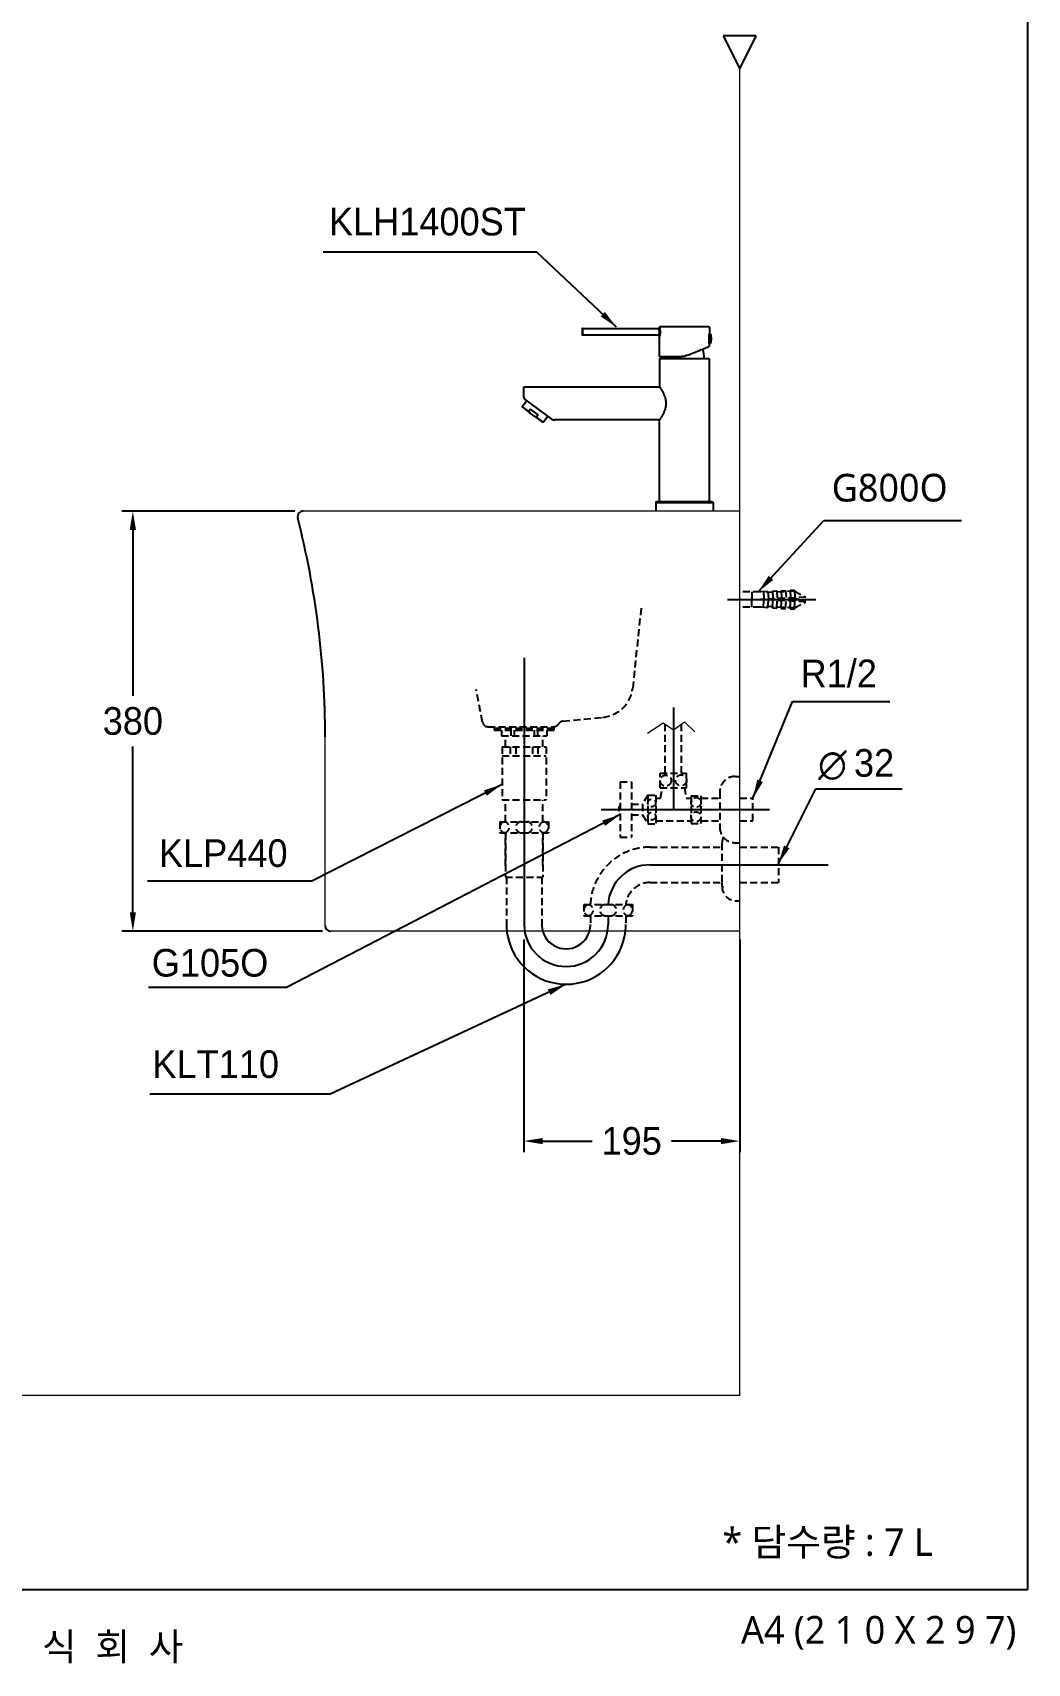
# Model space of a CAD drawing. Header units: millimetres. Extents: x 0 to 1800, y -67 to 2530.
# Drawn here: x 900 to 1800, y -67 to 1408 of the extents above; entities that cross this region are included whole.
import ezdxf
from ezdxf.enums import TextEntityAlignment as Align
from ezdxf.lldxf.tags import DXFTag

# ---------------------------------------------------------------- set-up
doc = ezdxf.new("R2010")
doc.units = ezdxf.units.MM
doc.linetypes.add('DASHED2', pattern=[9.525, 6.35, -3.175])
doc.layers.get('Defpoints').update_dxf_attribs({"color": 1})
for name, color, linetype in [('61', 7, 'Continuous'), ('TEXT', 7, 'Continuous'), ('내부선 및 부속', 4, 'Continuous'), ('도각라인', 7, 'Continuous'), ('외형선', 3, 'Continuous'), ('점선', 6, 'DASHED2'), ('중심선', 1, 'DASHED'), ('치수선', 7, 'Continuous')]:
    doc.layers.add(name, color=color, linetype=linetype)
doc.styles.add('140911', font='HBATANG.TTF')
doc.styles.add('____', font='')
doc.styles.add('맑은고딕_치수', font='malgun.ttf', dxfattribs={"height": 25})
doc.styles.add('맑은고딕_통일', font='malgun.ttf', dxfattribs={"height": 25})
doc.styles.add('타이틀', font='H2GTRM.TTF', dxfattribs={"height": 25})
doc.styles.get('____').set_extended_font_data('굴림')
tags = doc.linetypes.add('DASHDOT', pattern=[70, 31, -13, 13, -13]).pattern_tags.tags
tags[10:11] = [DXFTag(74, 4), DXFTag(75, 0), DXFTag(340, '0'), DXFTag(46, 0.0), DXFTag(50, 0.0), DXFTag(44, 0.0), DXFTag(45, 0.0)]
tags[8:9] = [DXFTag(74, 4), DXFTag(75, 0), DXFTag(340, '0'), DXFTag(46, 0.0), DXFTag(50, 0.0), DXFTag(44, 0.0), DXFTag(45, 0.0)]
tags[6:7] = [DXFTag(74, 4), DXFTag(75, 0), DXFTag(340, '0'), DXFTag(46, 0.0), DXFTag(50, 0.0), DXFTag(44, 0.0), DXFTag(45, 0.0)]
tags[4:5] = [DXFTag(74, 4), DXFTag(75, 0), DXFTag(340, '0'), DXFTag(46, 0.0), DXFTag(50, 0.0), DXFTag(44, 0.0), DXFTag(45, 0.0)]
tags = doc.linetypes.add('DASHED', pattern=[25.72, 12.86, -12.86]).pattern_tags.tags
tags[6:7] = [DXFTag(74, 4), DXFTag(75, 0), DXFTag(340, '0'), DXFTag(46, 0.0), DXFTag(50, 0.0), DXFTag(44, 0.0), DXFTag(45, 0.0)]
tags[4:5] = [DXFTag(74, 4), DXFTag(75, 0), DXFTag(340, '0'), DXFTag(46, 0.0), DXFTag(50, 0.0), DXFTag(44, 0.0), DXFTag(45, 0.0)]
doc.dimstyles.new('MSADIM', dxfattribs={"dimtxt": 33, "dimasz": 17, "dimexe": 10, "dimexo": 7.5, "dimgap": 10, "dimtad": 0, "dimtih": 1, "dimtoh": 1, "dimdec": 0, "dimzin": 1, "dimdsep": 46, "dimtxsty": '____', "dimcen": 11.25, "dimadec": 0, "dimazin": 0, "dimtfac": 1, "dimtdec": 0, "dimtix": 1, "dimtmove": 0, "dimatfit": 3, "dimfxl": 0, "dimtolj": 1, "dimtzin": 1, "dimarcsym": 0})

# ---------------------------------------------------------------- blocks, each defined once
blk = doc.blocks.new('*D7')
at = {"color": 0, "lineweight": -2}
for p, q in [((1344.4, 588), (1344.4, 395.6)), ((1539.7, 588), (1539.7, 395.6)), ((1361.4, 405.6), (1406.1, 405.6)), ((1522.7, 405.6), (1478, 405.6))]:
    blk.add_line(p, q, dxfattribs=at)
at = {"color": 0}
for points in [[(1361.4, 408.4), (1361.4, 402.8), (1344.4, 405.6)], [(1522.7, 408.4), (1522.7, 402.8), (1539.7, 405.6)]]:
    blk.add_solid(points, dxfattribs=at)
at = {"layer": 'Defpoints', "color": 0}
for p in [(1344.4, 595.5), (1539.7, 595.5), (1539.7, 405.6)]:
    blk.add_point(p, dxfattribs=at)
at = {"color": 0, "insert": (1442, 405.6), "char_height": 25, "attachment_point": 5, "style": '____'}
blk.add_mtext('\\A1;195', dxfattribs=at)
blk = doc.blocks.new('*D8')
at = {"color": 0, "lineweight": -2}
for p, q in [((1137.2, 975.5), (980.7, 975.5)), ((990.7, 958.5), (990.7, 808.3)), ((990.7, 612.5), (990.7, 762.7)), ((1162.2, 595.5), (980.7, 595.5))]:
    blk.add_line(p, q, dxfattribs=at)
at = {"color": 0}
for points in [[(987.9, 958.5), (993.5, 958.5), (990.7, 975.5)], [(987.9, 612.5), (993.5, 612.5), (990.7, 595.5)]]:
    blk.add_solid(points, dxfattribs=at)
at = {"layer": 'Defpoints', "color": 0}
for p in [(1144.7, 975.5), (990.7, 595.5), (1169.7, 595.5)]:
    blk.add_point(p, dxfattribs=at)
at = {"color": 0, "insert": (990.7, 785.5), "char_height": 25, "attachment_point": 5, "style": '____'}
blk.add_mtext('\\A1;380', dxfattribs=at)

msp = doc.modelspace()

# ---------------------------------------------------------------- linework, layer by layer
at = {"layer": '61', "lineweight": 18}
msp.add_point((1539.7, 640.5), dxfattribs=at)
at = {"layer": '내부선 및 부속', "lineweight": -3}
for p, q in [((1397.1, 1140.3), (1397.1, 1137.8)), ((1397.1, 1137.8), (1397.1, 1135.3)), ((1397.6, 1140.8), (1397.6, 1137.8)), ((1397.6, 1140.8), (1466.1, 1140.8)), ((1397.6, 1137.8), (1397.6, 1134.8)), ((1512.4, 1141.6), (1512.3, 1135.9)), ((1466.1, 1134.8), (1397.6, 1134.8)), ((1467.2, 1115.5), (1467.1, 1133.6)), ((1467.1, 1133.6), (1467.1, 1133.6)), ((1512.1, 1133.4), (1512.2, 1133.4)), ((1512.2, 1129.7), (1512.1, 1129.7)), ((1512.2, 1127.2), (1512.2, 1135.9)), ((1512.2, 1127.3), (1512.2, 1124.5)), ((1513.2, 1127.2), (1512.2, 1127.2)), ((1512.2, 1127.2), (1513.2, 1127.2)), ((1512.3, 1135.9), (1513.2, 1135.9)), ((1513.2, 1127.2), (1513.2, 1135.9)), ((1467.2, 1113.5), (1512.2, 1113.5)), ((1467.2, 1113.5), (1467.2, 1088)), ((1507.4, 1113.7), (1507.4, 1113.7)), ((1512.2, 1113.5), (1512.2, 984)), ((1344.5, 1078.5), (1344.5, 1088)), ((1344.5, 1088), (1345.5, 1088)), ((1345.5, 1088), (1467.2, 1088)), ((1343, 1070.1), (1347, 1075.6)), ((1343.1, 1069.4), (1343, 1070.1)), ((1349, 1065.6), (1343, 1070.1)), ((1343.1, 1069.4), (1350.1, 1064.2)), ((1370.8, 1058), (1345.3, 1076.9)), ((1350.5, 1067.6), (1349, 1065.6)), ((1354.3, 1061.2), (1350.1, 1064.2)), ((1357.4, 1062.6), (1350.5, 1067.6)), ((1357.4, 1062.6), (1355.9, 1060.6)), ((1354.3, 1061.2), (1361.3, 1056)), ((1362, 1056.1), (1355.9, 1060.6)), ((1362, 1056.1), (1361.3, 1056)), ((1362, 1056.1), (1366, 1061.5)), ((1370.8, 1058), (1372.5, 1058)), ((1467.2, 1058), (1372.2, 1058)), ((1467.2, 984), (1467.2, 1058)), ((1463.7, 983), (1463.7, 975.5)), ((1515.7, 983), (1463.7, 983)), ((1514.7, 984), (1464.7, 984)), ((1515.7, 983), (1515.7, 975.5))]:
    msp.add_line(p, q, dxfattribs=at)
at = {"layer": '내부선 및 부속'}
msp.add_line((1511.7, 1142.2), (1467.6, 1142.2), dxfattribs=at)
at = {"layer": '내부선 및 부속', "lineweight": -3}
for centre, radius, start, end in [((1397.6, 1140.3), 0.5, 90, 180), ((1397.6, 1135.3), 0.5, 180, 270), ((1500.4, 1113.4), 28.4, 175.7529, 179.7977), ((1464.7, 983), 1, 90, 180), ((1467, 985), 1, 270, 284.4784)]:
    msp.add_arc(centre, radius, start, end, dxfattribs=at)
at = {"layer": '내부선 및 부속'}
for centre, radius, start, end in [((1465.9, 1133.6), 1.23, 0.8114, 81.1264), ((1382.7, 601.5), 54, 186.3794, 191.7536), ((1382.7, 601.5), 22, 195.8266, 210), ((1382.7, 601.5), 22, 330, 345), ((1382.7, 601.5), 54, 348.2464, 353.6206)]:
    msp.add_arc(centre, radius, start, end, dxfattribs=at)
at = {"layer": '내부선 및 부속', "lineweight": -3, "extrusion": (0, 0, -1)}
for centre, radius, start, end in [((-1479, 1113.4), 28.4, 162.2974, 179.4652), ((-1512.5, 985), 1, 270, 284.4788), ((-1514.7, 983), 1, 90, 180)]:
    msp.add_arc(centre, radius, start, end, dxfattribs=at)
at = {"layer": '내부선 및 부속', "linetype": 'Continuous'}
for radius, start, end in [(54, 191.7536, 348.2464), (22, 210, 330)]:
    msp.add_arc((1382.7, 601.5), radius, start, end, dxfattribs=at)
at = {"layer": '내부선 및 부속', "lineweight": -3, "extrusion": (0, 0, -1)}
for major_axis, start_param, end_param in [((-19.2, 0), 2.912682, 3.141593), ((19.2, 0), 0, 0.228911)]:
    msp.add_ellipse((1494.6, 1131.5), major_axis=major_axis, ratio=0.999887, start_param=start_param, end_param=end_param, dxfattribs=at)
at = {"layer": '내부선 및 부속', "lineweight": -3}
for points, weights in [([(1467, 1141.5), (1466.8, 1141.1), (1466.4, 1140.8), (1465.9, 1140.8)], [0.955156664612, 0.862454570136, 0.877403186498, 1.0000025137]), ([(1467.1, 1141.7), (1467.1, 1141.6), (1467.1, 1141.6), (1467, 1141.5)], [1.00001310391, 0.982984306088, 0.968032165351, 0.9551566817])]:
    msp.add_rational_spline(points, weights, degree=3, dxfattribs=at)
for points, knots in [([(1466.1, 1140.8), (1466.1, 1140.8), (1466.1, 1140.8), (1466.1, 1140.8), (1466.1, 1140.8), (1466.1, 1140.8), (1466.1, 1140.8), (1466.1, 1140.8), (1466.1, 1140.8), (1466.1, 1140.8), (1466.1, 1140.8), (1466.1, 1140.8), (1466.1, 1140.8), (1466.1, 1140.8), (1466.1, 1140.8), (1466.1, 1140.8), (1466.1, 1140.8), (1466.1, 1140.8), (1466.1, 1140.8), (1466.1, 1140.8), (1466.1, 1140.8), (1466.2, 1140.8), (1466.2, 1140.7), (1466.2, 1140.7), (1466.2, 1140.7), (1466.2, 1140.7), (1466.2, 1140.7), (1466.2, 1140.6), (1466.2, 1140.6), (1466.2, 1140.6), (1466.2, 1140.6), (1466.3, 1140.6), (1466.3, 1140.6), (1466.3, 1140.5), (1466.3, 1140.5), (1466.3, 1140.5), (1466.3, 1140.5), (1466.3, 1140.5)], [-0.209397, -0.209397, -0.209397, -0.209397, 0, 0, 0, 0.002393, 0.018705, 0.034194, 0.04886, 0.062703, 0.075723, 0.08792, 0.099294, 0.109845, 0.119573, 0.128478, 0.13656, 0.143819, 0.150255, 0.155868, 0.182678, 0.239411, 0.326063, 0.442631, 0.495861, 0.546574, 0.594773, 0.640459, 0.683634, 0.724301, 0.761364, 0.7992, 0.837808, 0.877192, 0.91735, 0.958286, 1, 1, 1, 1]), ([(1466.3, 1140.5), (1466.3, 1140.5), (1466.3, 1140.4), (1466.3, 1140.4), (1466.3, 1140.4), (1466.3, 1140.4), (1466.3, 1140.4), (1466.3, 1140.4), (1466.3, 1140.4), (1466.4, 1140.3), (1466.4, 1140.3), (1466.4, 1140.3), (1466.4, 1140.3), (1466.4, 1140.3), (1466.4, 1140.3), (1466.4, 1140.3), (1466.4, 1140.2), (1466.4, 1140.2), (1466.4, 1140.2), (1466.4, 1140.2), (1466.4, 1140.2), (1466.4, 1140.1), (1466.4, 1140.1), (1466.4, 1140.1), (1466.5, 1140.1), (1466.5, 1140.1), (1466.5, 1140.1), (1466.5, 1140), (1466.5, 1140), (1466.5, 1140), (1466.5, 1140), (1466.5, 1140), (1466.5, 1139.9), (1466.5, 1139.9), (1466.5, 1139.9), (1466.5, 1139.9), (1466.5, 1139.8), (1466.6, 1139.8), (1466.6, 1139.7), (1466.6, 1139.7), (1466.6, 1139.6), (1466.6, 1139.5), (1466.6, 1139.5), (1466.7, 1139.4), (1466.7, 1139.3), (1466.7, 1139.3), (1466.7, 1139.2), (1466.7, 1139.1), (1466.7, 1139), (1466.8, 1138.9), (1466.8, 1138.8), (1466.8, 1138.6), (1466.8, 1138.5), (1466.8, 1138.3), (1466.8, 1138.2), (1466.9, 1138.1), (1466.9, 1137.9), (1466.9, 1137.8), (1466.9, 1137.6), (1466.9, 1137.3), (1466.8, 1137.1), (1466.8, 1136.8), (1466.8, 1136.5), (1466.7, 1136.2), (1466.7, 1136), (1466.7, 1135.9), (1466.6, 1135.7), (1466.6, 1135.6), (1466.5, 1135.5), (1466.5, 1135.4), (1466.5, 1135.3), (1466.4, 1135.3), (1466.4, 1135.2), (1466.4, 1135.2), (1466.4, 1135.1), (1466.4, 1135.1), (1466.3, 1135.1), (1466.3, 1135.1), (1466.3, 1135), (1466.3, 1135), (1466.3, 1135), (1466.3, 1135), (1466.3, 1135), (1466.3, 1135), (1466.3, 1135), (1466.3, 1135), (1466.3, 1135), (1466.3, 1135), (1466.3, 1135), (1466.3, 1135), (1466.3, 1135), (1466.3, 1134.9), (1466.3, 1134.9), (1466.3, 1134.9), (1466.3, 1134.9), (1466.2, 1134.9), (1466.2, 1134.9), (1466.2, 1134.9), (1466.2, 1134.9), (1466.2, 1134.9), (1466.2, 1134.9), (1466.2, 1134.9), (1466.2, 1134.9), (1466.2, 1134.9), (1466.2, 1134.9), (1466.2, 1134.9), (1466.2, 1134.9), (1466.2, 1134.9), (1466.2, 1134.9), (1466.2, 1134.9), (1466.2, 1134.9), (1466.2, 1134.9), (1466.2, 1134.9), (1466.2, 1134.9), (1466.2, 1134.9), (1466.2, 1134.9), (1466.2, 1134.9), (1466.2, 1134.9), (1466.2, 1134.9), (1466.2, 1134.9), (1466.2, 1134.9), (1466.2, 1134.9), (1466.2, 1134.8), (1466.2, 1134.8), (1466.2, 1134.8), (1466.2, 1134.8), (1466.2, 1134.8), (1466.2, 1134.8)], [0, 0, 0, 0, 0.003821, 0.007642, 0.011463, 0.015284, 0.019106, 0.022929, 0.026751, 0.030574, 0.034397, 0.038221, 0.042045, 0.045869, 0.049693, 0.053518, 0.057343, 0.061169, 0.064995, 0.068821, 0.072648, 0.076474, 0.080302, 0.084129, 0.087957, 0.091785, 0.095614, 0.099442, 0.103272, 0.107101, 0.110931, 0.114761, 0.118592, 0.122423, 0.126254, 0.130085, 0.133917, 0.14478, 0.155666, 0.166576, 0.177509, 0.188466, 0.199448, 0.210455, 0.221487, 0.232545, 0.243629, 0.254739, 0.265875, 0.28557, 0.304959, 0.324047, 0.342838, 0.361336, 0.379548, 0.397476, 0.415127, 0.432506, 0.464115, 0.495808, 0.527618, 0.56918, 0.612842, 0.65866, 0.680764, 0.704971, 0.731284, 0.759706, 0.790239, 0.806154, 0.821057, 0.834946, 0.847821, 0.859684, 0.870532, 0.880368, 0.889189, 0.896998, 0.903792, 0.909574, 0.914341, 0.918095, 0.920836, 0.922563, 0.923277, 0.925206, 0.92713, 0.929049, 0.930964, 0.932873, 0.934777, 0.936676, 0.938571, 0.94046, 0.942344, 0.944224, 0.946098, 0.947968, 0.949832, 0.951692, 0.953546, 0.955396, 0.95724, 0.95908, 0.960914, 0.962744, 0.964569, 0.966388, 0.968203, 0.970013, 0.971818, 0.973618, 0.975412, 0.977202, 0.978987, 0.980767, 0.982542, 0.984312, 0.986077, 0.987838, 0.989593, 0.991343, 0.993088, 0.994829, 0.996564, 0.998294, 1, 1, 1, 1]), ([(1467.6, 1142.2), (1467.6, 1142.2), (1467.6, 1142.2), (1467.6, 1142.2), (1467.5, 1142.1), (1467.4, 1142.1), (1467.2, 1142), (1467.1, 1141.8), (1467.1, 1141.7), (1467.1, 1141.7)], [-0.074984, -0.074984, -0.074984, -0.074984, 0, 0, 0, 0.191666, 0.54292, 0.894174, 1, 1, 1, 1]), ([(1467.5, 1141.5), (1467.5, 1141.5), (1467.5, 1141.5), (1467.5, 1141.6), (1467.5, 1141.6), (1467.5, 1141.6), (1467.4, 1141.6), (1467.4, 1141.6), (1467.4, 1141.6), (1467.4, 1141.6), (1467.4, 1141.6), (1467.4, 1141.6), (1467.4, 1141.6), (1467.4, 1141.6), (1467.4, 1141.6), (1467.4, 1141.6), (1467.4, 1141.6), (1467.4, 1141.6), (1467.4, 1141.6), (1467.4, 1141.7), (1467.4, 1141.7), (1467.4, 1141.7), (1467.3, 1141.7), (1467.3, 1141.7), (1467.3, 1141.7), (1467.3, 1141.7), (1467.3, 1141.7), (1467.3, 1141.7), (1467.3, 1141.7), (1467.3, 1141.7), (1467.3, 1141.7), (1467.3, 1141.7), (1467.3, 1141.7), (1467.3, 1141.7), (1467.3, 1141.7), (1467.3, 1141.7), (1467.3, 1141.7), (1467.3, 1141.7), (1467.3, 1141.7), (1467.2, 1141.7), (1467.2, 1141.7), (1467.2, 1141.7), (1467.2, 1141.7)], [0, 0, 0, 0, 0.023127, 0.046347, 0.06966, 0.093066, 0.116565, 0.140157, 0.163843, 0.187622, 0.211494, 0.235461, 0.259521, 0.283676, 0.307926, 0.332271, 0.356712, 0.381248, 0.405881, 0.43061, 0.455436, 0.48036, 0.505382, 0.530502, 0.555721, 0.58104, 0.606458, 0.631976, 0.657595, 0.683315, 0.709137, 0.73506, 0.761086, 0.787215, 0.813448, 0.839784, 0.866224, 0.892769, 0.919418, 0.946173, 0.973033, 1, 1, 1, 1]), ([(1467.3, 1133.6), (1467.3, 1133.6), (1467.3, 1133.6), (1467.3, 1133.6), (1467.3, 1133.6), (1467.3, 1133.6), (1467.3, 1133.6), (1467.3, 1133.6), (1467.3, 1133.6), (1467.3, 1133.6), (1467.3, 1133.6), (1467.3, 1133.6), (1467.3, 1133.6), (1467.3, 1133.6), (1467.3, 1133.6), (1467.3, 1133.6), (1467.3, 1133.6), (1467.3, 1133.6), (1467.3, 1133.6), (1467.3, 1133.6), (1467.3, 1133.6), (1467.3, 1133.6), (1467.3, 1133.7), (1467.3, 1133.7), (1467.3, 1133.7), (1467.4, 1133.7), (1467.4, 1133.7), (1467.4, 1133.7), (1467.4, 1133.7), (1467.4, 1133.7), (1467.4, 1133.7), (1467.4, 1133.7), (1467.4, 1133.7), (1467.4, 1133.7), (1467.4, 1133.7), (1467.4, 1133.7), (1467.4, 1133.7), (1467.4, 1133.7), (1467.4, 1133.7), (1467.4, 1133.8), (1467.4, 1133.8), (1467.4, 1133.8), (1467.4, 1133.8), (1467.4, 1133.8), (1467.4, 1133.8), (1467.4, 1133.8), (1467.4, 1133.8), (1467.4, 1133.8), (1467.4, 1133.8), (1467.5, 1133.8), (1467.5, 1133.9), (1467.5, 1134), (1467.6, 1134.1), (1467.6, 1134.3), (1467.7, 1134.5), (1467.7, 1134.7), (1467.8, 1135), (1467.8, 1135.3), (1467.9, 1135.6), (1467.9, 1136), (1468, 1136.4), (1468, 1136.8), (1468, 1137.3), (1468, 1137.8), (1468, 1138.2), (1468, 1138.6), (1468, 1138.9), (1467.9, 1139.3), (1467.9, 1139.6), (1467.9, 1139.9), (1467.8, 1140.2), (1467.8, 1140.5), (1467.7, 1140.7), (1467.7, 1140.8), (1467.7, 1140.8), (1467.7, 1140.9), (1467.7, 1140.9), (1467.6, 1140.9), (1467.6, 1141), (1467.6, 1141), (1467.6, 1141.1), (1467.6, 1141.1), (1467.6, 1141.2), (1467.6, 1141.2), (1467.6, 1141.2), (1467.6, 1141.3), (1467.6, 1141.3), (1467.5, 1141.3), (1467.5, 1141.4), (1467.5, 1141.4), (1467.5, 1141.4), (1467.5, 1141.5), (1467.5, 1141.5), (1467.5, 1141.5), (1467.5, 1141.5)], [-0.000001, -0.000001, -0.000001, -0.000001, 0, 0, 0, 0.002658, 0.005314, 0.007968, 0.010619, 0.013269, 0.015916, 0.018562, 0.021206, 0.023848, 0.02649, 0.029129, 0.031768, 0.034406, 0.037042, 0.039678, 0.042314, 0.044949, 0.047583, 0.050218, 0.052852, 0.055486, 0.058121, 0.060756, 0.063391, 0.066027, 0.068664, 0.071301, 0.073939, 0.076579, 0.07922, 0.081862, 0.084506, 0.087151, 0.089798, 0.092447, 0.095098, 0.097751, 0.100407, 0.103065, 0.105725, 0.108388, 0.111054, 0.113723, 0.116395, 0.11907, 0.121749, 0.152939, 0.184005, 0.215157, 0.246605, 0.278292, 0.3098, 0.341343, 0.373138, 0.415702, 0.457931, 0.500353, 0.543038, 0.585266, 0.627561, 0.659344, 0.690857, 0.72231, 0.753911, 0.785189, 0.816248, 0.847291, 0.87852, 0.884373, 0.89021, 0.896033, 0.901844, 0.907642, 0.913431, 0.919211, 0.924983, 0.93075, 0.936512, 0.942271, 0.948028, 0.953785, 0.959543, 0.965303, 0.971068, 0.976838, 0.982614, 0.988399, 0.994194, 1, 1, 1, 1]), ([(1511.7, 1142.2), (1511.8, 1142.2), (1511.9, 1142.1), (1512, 1142.1), (1512.1, 1142), (1512.2, 1141.9), (1512.3, 1141.7), (1512.3, 1141.6), (1512.3, 1141.5)], [0, 0, 0, 0, 0.239274, 0.368404, 0.500176, 0.631917, 0.760967, 1, 1, 1, 1]), ([(1466.2, 1134.8), (1466.2, 1134.8), (1466.2, 1134.8), (1466.2, 1134.8), (1466.2, 1134.8), (1466.2, 1134.8), (1466.2, 1134.8), (1466.1, 1134.8), (1466.1, 1134.8), (1466.1, 1134.8), (1466.1, 1134.8), (1466.1, 1134.8), (1466.1, 1134.8), (1466.1, 1134.8), (1466.1, 1134.8), (1466.1, 1134.8), (1466.1, 1134.8), (1466.1, 1134.8), (1466.1, 1134.8), (1466.1, 1134.8), (1466.1, 1134.8), (1466.1, 1134.8), (1466.1, 1134.8), (1466.1, 1134.8), (1466.1, 1134.8), (1466.1, 1134.8), (1466.1, 1134.8), (1466.1, 1134.8), (1466.1, 1134.8), (1466.1, 1134.8), (1466.1, 1134.8), (1466.1, 1134.8), (1466.1, 1134.8), (1466.1, 1134.8), (1466.1, 1134.8), (1466.1, 1134.8), (1466.1, 1134.8), (1466.1, 1134.8), (1466.1, 1134.8), (1466.1, 1134.8)], [0, 0, 0, 0, 0.000343, 0.029579, 0.058732, 0.087799, 0.116783, 0.145683, 0.174499, 0.203231, 0.231879, 0.260443, 0.288923, 0.317319, 0.345631, 0.373859, 0.402003, 0.430064, 0.45804, 0.485933, 0.513742, 0.541467, 0.569109, 0.596666, 0.624141, 0.651531, 0.678838, 0.706061, 0.7332, 0.760256, 0.787228, 0.814117, 0.840922, 0.867644, 0.894282, 0.920836, 0.947308, 0.973696, 1, 1, 1, 1]), ([(1492.3, 1116.5), (1494.9, 1117.6), (1500.1, 1119.6), (1506.6, 1122.3), (1511.1, 1124.1), (1512.2, 1124.5), (1512.2, 1124.5)], [0, 0, 0, 0, 0.250034, 0.500067, 0.750101, 1, 1, 1, 1]), ([(1512.2, 1134.5), (1512.2, 1134.4), (1512.2, 1134.4), (1512.2, 1134.3), (1512.2, 1134.3), (1512.2, 1134.2), (1512.2, 1134.2), (1512.2, 1134.2), (1512.2, 1134.1), (1512.2, 1133.9), (1512.1, 1133.7), (1512.1, 1133.5), (1512.1, 1133.4), (1512.1, 1133.3), (1512.1, 1133.2), (1512.1, 1133.2), (1512.1, 1133), (1512.1, 1132.8), (1512.1, 1132.6), (1512.1, 1132.4), (1512.1, 1132.4), (1512, 1132.3), (1512, 1132.3), (1512, 1132.2), (1512, 1132.1), (1512, 1131.8), (1512, 1131.6), (1512, 1131.4), (1512, 1131.3), (1512, 1131.2), (1512, 1131.1), (1512, 1131.1), (1512, 1131), (1512, 1130.9), (1512, 1130.7), (1512, 1130.5), (1512, 1130.3), (1512.1, 1130.2), (1512.1, 1130.1), (1512.1, 1130), (1512.1, 1130), (1512.1, 1129.8), (1512.1, 1129.6), (1512.1, 1129.4), (1512.1, 1129.3), (1512.1, 1129.2), (1512.1, 1129.2), (1512.1, 1129.1), (1512.1, 1129.1), (1512.1, 1129), (1512.1, 1129), (1512.2, 1128.8), (1512.2, 1128.7), (1512.2, 1128.6), (1512.2, 1128.5), (1512.2, 1128.5), (1512.2, 1128.5), (1512.2, 1128.4), (1512.2, 1128.4), (1512.2, 1128.4), (1512.2, 1128.3), (1512.2, 1128.3), (1512.2, 1128.2), (1512.2, 1128.2), (1512.2, 1128.2), (1512.2, 1128.1), (1512.2, 1128.1), (1512.3, 1128.1), (1512.3, 1128.1), (1512.3, 1128.1)], [0, 0, 0, 0, 0.034606, 0.034606, 0.053171, 0.062454, 0.062454, 0.071736, 0.071736, 0.108867, 0.145997, 0.183128, 0.183128, 0.201693, 0.201693, 0.220258, 0.220258, 0.257389, 0.29452, 0.29452, 0.313085, 0.313085, 0.322367, 0.322367, 0.33165, 0.368781, 0.405911, 0.405911, 0.443042, 0.443042, 0.452324, 0.452324, 0.461607, 0.480172, 0.480172, 0.517303, 0.554433, 0.554433, 0.572999, 0.572999, 0.591564, 0.591564, 0.628695, 0.665825, 0.665825, 0.68439, 0.693673, 0.693673, 0.702956, 0.702956, 0.740086, 0.740086, 0.777217, 0.814347, 0.814347, 0.82363, 0.82363, 0.832913, 0.832913, 0.851478, 0.851478, 0.888608, 0.925739, 0.925739, 0.944304, 0.944304, 0.96287, 0.96287, 1, 1, 1, 1]), ([(1513.7, 1131.5), (1513.7, 1131.6), (1513.7, 1131.6), (1513.7, 1131.7), (1513.7, 1131.7), (1513.7, 1131.8), (1513.7, 1131.8), (1513.7, 1131.8), (1513.7, 1131.8), (1513.7, 1131.9), (1513.7, 1131.9), (1513.6, 1132), (1513.6, 1132), (1513.6, 1132), (1513.6, 1132), (1513.6, 1132), (1513.6, 1132.1), (1513.6, 1132.1), (1513.6, 1132.1), (1513.6, 1132.2), (1513.6, 1132.2), (1513.6, 1132.2), (1513.6, 1132.2), (1513.6, 1132.2), (1513.6, 1132.3), (1513.6, 1132.3), (1513.6, 1132.3), (1513.6, 1132.3), (1513.6, 1132.3), (1513.6, 1132.3), (1513.6, 1132.3), (1513.6, 1132.3), (1513.6, 1132.3), (1513.6, 1132.3), (1513.6, 1132.3), (1513.6, 1132.3), (1513.5, 1132.3), (1513.5, 1132.3), (1513.5, 1132.3), (1513.5, 1132.2), (1513.5, 1132.2), (1513.5, 1132.2), (1513.5, 1132.2), (1513.5, 1132.2), (1513.5, 1132.2), (1513.5, 1132.2), (1513.5, 1132.1), (1513.5, 1132.1), (1513.5, 1132.1), (1513.5, 1132), (1513.5, 1132), (1513.5, 1131.9), (1513.5, 1131.9), (1513.5, 1131.9), (1513.5, 1131.8), (1513.5, 1131.8), (1513.5, 1131.7), (1513.5, 1131.7), (1513.5, 1131.6), (1513.5, 1131.6), (1513.5, 1131.6)], [0, 0, 0, 0, 0.0625, 0.0625, 0.09375, 0.09375, 0.109375, 0.109375, 0.125, 0.125, 0.1875, 0.1875, 0.203125, 0.203125, 0.21875, 0.21875, 0.25, 0.25, 0.3125, 0.3125, 0.328125, 0.328125, 0.34375, 0.375, 0.40625, 0.40625, 0.421875, 0.421875, 0.4375, 0.4375, 0.5, 0.5, 0.53125, 0.53125, 0.546875, 0.546875, 0.5625, 0.5625, 0.625, 0.625, 0.640625, 0.640625, 0.65625, 0.65625, 0.6875, 0.6875, 0.75, 0.75, 0.78125, 0.78125, 0.8125, 0.84375, 0.84375, 0.875, 0.875, 0.9375, 0.9375, 0.96875, 0.96875, 1, 1, 1, 1]), ([(1513.5, 1131.6), (1513.5, 1131.5), (1513.5, 1131.5), (1513.5, 1131.4), (1513.5, 1131.4), (1513.5, 1131.3), (1513.5, 1131.3), (1513.5, 1131.3), (1513.5, 1131.3), (1513.5, 1131.2), (1513.5, 1131.2), (1513.5, 1131.1), (1513.5, 1131.1), (1513.5, 1131.1), (1513.5, 1131.1), (1513.5, 1131.1), (1513.5, 1131), (1513.5, 1131), (1513.5, 1131), (1513.5, 1130.9), (1513.5, 1130.9), (1513.5, 1130.9), (1513.5, 1130.9), (1513.5, 1130.9), (1513.5, 1130.8), (1513.5, 1130.8), (1513.5, 1130.8), (1513.5, 1130.8), (1513.5, 1130.8), (1513.6, 1130.8), (1513.6, 1130.8), (1513.6, 1130.8), (1513.6, 1130.8), (1513.6, 1130.8), (1513.6, 1130.8), (1513.6, 1130.8), (1513.6, 1130.8), (1513.6, 1130.8), (1513.6, 1130.8), (1513.6, 1130.9), (1513.6, 1130.9), (1513.6, 1130.9), (1513.6, 1130.9), (1513.6, 1130.9), (1513.6, 1130.9), (1513.6, 1130.9), (1513.6, 1131), (1513.6, 1131), (1513.6, 1131), (1513.6, 1131.1), (1513.6, 1131.1), (1513.7, 1131.2), (1513.7, 1131.2), (1513.7, 1131.2), (1513.7, 1131.3), (1513.7, 1131.3), (1513.7, 1131.4), (1513.7, 1131.4), (1513.7, 1131.5), (1513.7, 1131.5), (1513.7, 1131.5)], [0, 0, 0, 0, 0.0625, 0.0625, 0.09375, 0.09375, 0.109375, 0.109375, 0.125, 0.125, 0.1875, 0.1875, 0.203125, 0.203125, 0.21875, 0.21875, 0.25, 0.25, 0.3125, 0.3125, 0.328125, 0.328125, 0.34375, 0.375, 0.40625, 0.40625, 0.421875, 0.421875, 0.4375, 0.4375, 0.5, 0.5, 0.53125, 0.53125, 0.546875, 0.546875, 0.5625, 0.5625, 0.625, 0.625, 0.640625, 0.640625, 0.65625, 0.65625, 0.6875, 0.6875, 0.75, 0.75, 0.78125, 0.78125, 0.8125, 0.84375, 0.84375, 0.875, 0.875, 0.9375, 0.9375, 0.96875, 0.96875, 1, 1, 1, 1]), ([(1467.2, 1115.5), (1467.4, 1115.5), (1467.8, 1115.5), (1468.7, 1115.5), (1469.7, 1115.5), (1472.5, 1115.5), (1479.1, 1115.5), (1484.4, 1115.5), (1487.1, 1115.5)], [-0.289728, -0.289728, -0.289728, -0.289728, 0, 0, 0, 0.333333, 0.666667, 1, 1, 1, 1]), ([(1487.1, 1115.5), (1487.2, 1115.5), (1487.2, 1115.5), (1487.2, 1115.5), (1487.3, 1115.5), (1487.3, 1115.5)], [0, 0, 0, 0, 0.925252, 0.925252, 1, 1, 1, 1]), ([(1344.5, 1078.5), (1344.5, 1078.4), (1344.5, 1078.3), (1344.5, 1078.1), (1344.5, 1078), (1344.5, 1077.9), (1344.6, 1077.8), (1344.6, 1077.8), (1344.6, 1077.7), (1344.6, 1077.7), (1344.7, 1077.6), (1344.7, 1077.5), (1344.8, 1077.4), (1344.9, 1077.3), (1344.9, 1077.2), (1344.9, 1077.2), (1345, 1077.2), (1345, 1077.1), (1345, 1077.1), (1345.1, 1077), (1345.2, 1077), (1345.3, 1076.9)], [0, 0, 0, 0, 0.125, 0.25, 0.25, 0.375, 0.375, 0.4375, 0.4375, 0.5, 0.5, 0.625, 0.625, 0.75, 0.75, 0.78125, 0.78125, 0.8125, 0.875, 0.875, 1, 1, 1, 1]), ([(1467.2, 1088), (1467.2, 1088), (1467.2, 1088), (1467.2, 1088), (1467.2, 1088), (1467.2, 1088), (1467.2, 1088), (1467.2, 1088), (1467.3, 1088), (1467.3, 1087.9), (1467.4, 1087.8), (1467.5, 1087.6), (1467.6, 1087.5), (1467.7, 1087.3), (1467.7, 1087.3), (1467.7, 1087.3), (1467.8, 1087.2), (1467.8, 1087.1), (1467.9, 1086.9), (1468.1, 1086.6), (1468.3, 1086.4), (1468.5, 1086.1), (1468.5, 1085.9), (1468.7, 1085.8), (1468.7, 1085.7), (1468.8, 1085.6), (1468.8, 1085.5), (1469, 1085.2), (1469.2, 1084.9), (1469.5, 1084.3), (1469.7, 1083.9), (1470.1, 1083.3), (1470.3, 1082.9), (1470.5, 1082.5), (1470.5, 1082.4), (1470.5, 1082.4), (1470.6, 1082.2), (1470.8, 1081.9), (1470.9, 1081.6), (1471.1, 1081), (1471.3, 1080.6), (1471.7, 1079.7), (1471.8, 1079.3), (1472, 1078.6), (1472.1, 1078.4), (1472.2, 1078.1), (1472.2, 1078), (1472.3, 1077.8), (1472.3, 1077.7), (1472.3, 1077.6), (1472.3, 1077.5), (1472.5, 1077), (1472.6, 1076.5), (1472.8, 1075.5), (1472.8, 1075.1), (1472.9, 1074.4), (1472.9, 1074.2), (1472.9, 1074), (1472.9, 1073.9), (1472.9, 1073.8), (1472.9, 1073.5), (1473, 1073.3), (1473, 1073)], [0, 0, 0, 0, 0.005985, 0.005985, 0.013812, 0.013812, 0.029465, 0.029465, 0.060773, 0.060773, 0.123388, 0.123388, 0.186003, 0.186003, 0.19383, 0.19383, 0.201657, 0.217311, 0.248618, 0.248618, 0.311234, 0.311234, 0.342541, 0.342541, 0.358195, 0.358195, 0.373849, 0.373849, 0.436464, 0.436464, 0.499079, 0.499079, 0.561694, 0.561694, 0.569521, 0.569521, 0.577348, 0.593002, 0.624309, 0.624309, 0.686924, 0.686924, 0.749539, 0.749539, 0.780847, 0.780847, 0.796501, 0.796501, 0.804328, 0.804328, 0.812155, 0.812155, 0.87477, 0.87477, 0.937385, 0.937385, 0.953039, 0.960866, 0.960866, 0.968692, 0.968692, 1, 1, 1, 1]), ([(1473, 1073), (1473, 1072.5), (1472.9, 1072), (1472.8, 1071), (1472.8, 1070.5), (1472.6, 1069.8), (1472.6, 1069.5), (1472.5, 1069.2), (1472.5, 1069), (1472.4, 1068.8), (1472.4, 1068.7), (1472.4, 1068.6), (1472.2, 1068.1), (1472.1, 1067.6), (1471.8, 1066.7), (1471.7, 1066.3), (1471.4, 1065.7), (1471.3, 1065.4), (1471.2, 1065.1), (1471.2, 1065), (1471.1, 1064.8), (1471, 1064.7), (1470.8, 1064.2), (1470.6, 1063.9), (1470.3, 1063.1), (1470.1, 1062.8), (1469.7, 1062.1), (1469.5, 1061.8), (1469.3, 1061.4), (1469.3, 1061.4), (1469.3, 1061.3), (1469.2, 1061.2), (1469.1, 1061), (1468.9, 1060.7), (1468.7, 1060.3), (1468.6, 1060.1), (1468.3, 1059.6), (1468.1, 1059.4), (1467.9, 1059.1), (1467.9, 1059), (1467.8, 1058.9), (1467.8, 1058.9), (1467.7, 1058.8), (1467.7, 1058.8), (1467.7, 1058.7), (1467.7, 1058.7), (1467.6, 1058.5), (1467.5, 1058.4), (1467.4, 1058.2), (1467.3, 1058.1), (1467.2, 1058), (1467.2, 1058), (1467.2, 1058), (1467.2, 1058), (1467.2, 1058)], [0, 0, 0, 0, 0.062402, 0.062402, 0.124805, 0.124805, 0.156006, 0.156006, 0.171607, 0.179407, 0.179407, 0.187207, 0.187207, 0.24961, 0.24961, 0.312012, 0.312012, 0.343214, 0.343214, 0.358814, 0.358814, 0.374415, 0.374415, 0.436817, 0.436817, 0.49922, 0.49922, 0.561622, 0.561622, 0.569423, 0.569423, 0.577223, 0.592824, 0.624025, 0.624025, 0.686427, 0.686427, 0.74883, 0.74883, 0.780031, 0.780031, 0.795632, 0.795632, 0.803432, 0.803432, 0.811232, 0.811232, 0.873635, 0.873635, 0.936037, 0.936037, 0.99844, 0.99844, 1, 1, 1, 1])]:
    msp.add_open_spline(points, degree=3, knots=knots, dxfattribs=at)
for points, degree in [([(1467.2, 1141.7), (1467.2, 1141.7), (1467.2, 1141.7), (1467.1, 1141.7)], 3), ([(1467.1, 1141.7), (1467.1, 1141.7), (1467.1, 1141.7), (1467.1, 1141.7)], 3), ([(1467.2, 1141.7), (1467.2, 1141.7), (1467.2, 1141.7), (1467.2, 1141.7)], 3), ([(1467.7, 1142.2), (1467.7, 1142.2), (1467.7, 1142.2), (1467.7, 1142.2)], 3), ([(1512.4, 1141.6), (1512.4, 1141.6), (1512.4, 1141.6), (1512.4, 1141.6)], 3), ([(1467.1, 1133.6), (1467.1, 1133.6), (1467.2, 1133.6), (1467.3, 1133.6)], 3), ([(1489.7, 1115.5), (1488.9, 1115.5), (1488.1, 1115.5), (1487.3, 1115.5)], 3), ([(1492.3, 1116.5), (1491.4, 1116.2), (1490.6, 1115.8), (1489.7, 1115.5)], 3), ([(1492.3, 1116.5), (1492.3, 1116.5), (1492.3, 1116.5), (1492.3, 1116.5)], 3), ([(1507.4, 1113.7), (1507.1, 1113.5)], 1), ([(1350.1, 1064.2), (1350, 1064.4), (1349.7, 1064.7), (1349.4, 1065.1), (1349.2, 1065.5), (1349, 1065.6)], 3), ([(1355.9, 1060.6), (1355.7, 1060.6), (1355.3, 1060.7), (1354.8, 1060.9), (1354.4, 1061.1), (1354.3, 1061.2)], 3)]:
    msp.add_open_spline(points, degree=degree, dxfattribs=at)
at = {"layer": '도각라인'}
for p in [(1800, 2530), (0, 0)]:
    msp.add_line(p, (1800, 0), dxfattribs=at)
at = {"layer": '외형선', "linetype": 'Continuous'}
for p, q in [((1554.7, 1405.5), (1524.7, 1405.5)), ((1524.7, 1405.5), (1539.7, 1375.5)), ((1539.7, 1375.5), (1554.7, 1405.5))]:
    msp.add_line(p, q, dxfattribs=at)
at = {"layer": '외형선', "lineweight": 18}
for p, q in [((1539.7, 175.5), (1539.7, 1375.5)), ((1539.7, 975.5), (1144.7, 975.5)), ((1164.7, 600.5), (1164.7, 771.4)), ((1539.7, 595.5), (1169.7, 595.5)), ((1539.7, 175.5), (141.4, 175.5))]:
    msp.add_line(p, q, dxfattribs=at)
at = {"layer": '외형선'}
for centre, radius, start, end in [((1144.7, 970.5), 5, 90, 194.3166), ((364.7, 771.4), 800, 0, 14.3166), ((1169.7, 600.5), 5, 180, 270)]:
    msp.add_arc(centre, radius, start, end, dxfattribs=at)
at = {"layer": '점선'}
for p, q in [((1558.4, 902.5), (1539.7, 902.5)), ((1550.7, 902.5), (1550.7, 895.5)), ((1565.3, 902.9), (1558.4, 902.5)), ((1589.4, 903.1), (1561.4, 901.7)), ((1561.4, 902.7), (1561.7, 895.7)), ((1565.3, 902.9), (1565.7, 895.9)), ((1569.3, 903.1), (1573.3, 903.3)), ((1569.3, 903.1), (1569.7, 896.1)), ((1573.3, 903.3), (1573.7, 896.3)), ((1577.3, 903.5), (1581.3, 903.7)), ((1577.3, 903.5), (1577.7, 896.5)), ((1581.3, 903.7), (1581.7, 896.7)), ((1585.3, 903.9), (1589.3, 904.1)), ((1585.3, 903.9), (1585.7, 896.9)), ((1589.3, 904.1), (1589.7, 897.1)), ((1589.4, 903.1), (1599.7, 897.7)), ((1450.5, 887.7), (1442.9, 815.7)), ((1558.4, 888.5), (1539.7, 888.5)), ((1550.7, 888.5), (1550.7, 895.5)), ((1565.3, 888.1), (1558.4, 888.5)), ((1599.7, 897.7), (1558.5, 895.5)), ((1599.7, 893.4), (1558.5, 895.5)), ((1561.4, 888.4), (1561.7, 895.3)), ((1589.4, 887.9), (1561.4, 889.4)), ((1565.3, 888.1), (1565.7, 895.1)), ((1569.3, 887.9), (1569.7, 894.9)), ((1569.3, 887.9), (1573.3, 887.7)), ((1573.3, 887.7), (1573.7, 894.7)), ((1577.3, 887.5), (1577.7, 894.5)), ((1577.3, 887.5), (1581.3, 887.3)), ((1581.3, 887.3), (1581.7, 894.3)), ((1585.3, 887.1), (1585.7, 894.1)), ((1585.3, 887.1), (1589.3, 886.9)), ((1592.7, 895.5), (1587.6, 897)), ((1592.7, 895.5), (1587.6, 894)), ((1589.3, 886.9), (1589.7, 893.9)), ((1589.4, 887.9), (1599.7, 893.4)), ((1307.1, 784.6), (1301.4, 814.1)), ((1375.9, 782.9), (1376, 783.1)), ((1379.8, 785.5), (1416, 789)), ((1472.2, 738.3), (1472.2, 782.8)), ((1487.2, 738.3), (1487.2, 783)), ((1312, 780.5), (1371.6, 780.5)), ((1317.7, 780.5), (1317.7, 777.2)), ((1317.7, 779.2), (1371.7, 779.2)), ((1317.7, 777.2), (1371.7, 777.2)), ((1324.2, 777.2), (1324.2, 772.2)), ((1324.2, 772.2), (1365.2, 772.2)), ((1327.7, 762.2), (1327.7, 772.2)), ((1332.7, 777.2), (1332.7, 772.2)), ((1335.7, 777.2), (1335.7, 772.2)), ((1353.7, 777.2), (1353.7, 772.2)), ((1356.7, 777.2), (1356.7, 772.2)), ((1361.7, 762.2), (1361.7, 772.2)), ((1365.2, 777.2), (1365.2, 772.2)), ((1371.7, 780.5), (1371.7, 777.2)), ((1324.7, 762.2), (1324.7, 714.2)), ((1324.7, 762.2), (1364.7, 762.2)), ((1324.7, 754.2), (1364.7, 754.2)), ((1332.2, 762.2), (1332.2, 754.2)), ((1337.2, 762.2), (1337.2, 754.2)), ((1352.2, 762.2), (1352.2, 754.2)), ((1357.2, 762.2), (1357.2, 754.2)), ((1364.7, 762.2), (1364.7, 714.2)), ((1467.7, 738.3), (1491.7, 738.3)), ((1467.7, 725.3), (1467.7, 738.3)), ((1491.7, 725.3), (1491.7, 738.3)), ((1431.7, 730.5), (1431.7, 680.5)), ((1431.7, 730.5), (1441.7, 730.5)), ((1441.7, 730.5), (1441.7, 680.5)), ((1467.7, 725.3), (1491.7, 725.3)), ((1468.2, 715.8), (1469.7, 725.3)), ((1489.7, 725.3), (1491.2, 715.8)), ((1535.7, 735.5), (1539.7, 735.5)), ((1324.7, 714.2), (1364.7, 714.2)), ((1327.7, 694.5), (1327.7, 714.2)), ((1361.7, 694.5), (1361.7, 714.2)), ((1441.7, 710.3), (1451.7, 710.3)), ((1456.7, 718.5), (1451.7, 710.3)), ((1451.7, 710.3), (1451.7, 700.8)), ((1456.7, 718.5), (1456.7, 692.5)), ((1456.7, 718.5), (1463.7, 718.5)), ((1463.7, 718.5), (1463.7, 692.5)), ((1463.7, 715.8), (1468.2, 715.8)), ((1491.2, 715.8), (1495.7, 715.8)), ((1495.7, 718), (1495.7, 693)), ((1495.7, 718), (1504.7, 718)), ((1504.7, 718), (1504.7, 693)), ((1504.7, 715.8), (1521.7, 715.8)), ((1521.7, 721.5), (1521.7, 689.5)), ((1539.7, 715.8), (1551.7, 715.8)), ((1551.7, 695.3), (1551.7, 715.8)), ((1322.7, 694.5), (1366.7, 694.5)), ((1322.7, 694.5), (1322.7, 684.5)), ((1366.7, 694.5), (1366.7, 684.5)), ((1441.7, 700.8), (1451.7, 700.8)), ((1451.7, 700.8), (1456.7, 692.5)), ((1463.7, 695.3), (1495.7, 695.3)), ((1504.7, 695.3), (1521.7, 695.3)), ((1539.7, 695.3), (1551.7, 695.3)), ((1322.7, 684.5), (1366.7, 684.5)), ((1327.7, 684.5), (1327.7, 644.5)), ((1327.7, 654.5), (1327.7, 684.5)), ((1361.7, 684.5), (1361.7, 644.5)), ((1361.7, 654.5), (1361.7, 684.5)), ((1431.7, 680.5), (1441.7, 680.5)), ((1456.7, 692.5), (1463.7, 692.5)), ((1495.7, 693), (1504.7, 693)), ((1458.6, 671.5), (1523.7, 671.5)), ((1523.7, 675), (1523.7, 639.5)), ((1535.7, 675.5), (1539.7, 675.5)), ((1539.7, 671.5), (1574.7, 671.5)), ((1574.7, 671.5), (1574.7, 639.5)), ((1327.7, 644.5), (1361.7, 644.5)), ((1328.7, 644.5), (1328.7, 601.5)), ((1360.7, 644.5), (1360.7, 601.5)), ((1458.6, 639.5), (1523.7, 639.5)), ((1523.7, 639.5), (1523.7, 636)), ((1539.7, 639.5), (1574.7, 639.5)), ((1404.7, 619.5), (1404.7, 620.6)), ((1536.7, 623), (1539.7, 623)), ((1398.7, 619.5), (1442.7, 619.5)), ((1398.7, 619.5), (1398.7, 609.5)), ((1398.7, 609.5), (1442.7, 609.5)), ((1404.7, 609.5), (1404.7, 601.5)), ((1436.7, 609.5), (1436.7, 601.5)), ((1442.7, 619.5), (1442.7, 609.5))]:
    msp.add_line(p, q, dxfattribs=at)
for centre, radius in [((1472.7, 731.7), 5), ((1486.7, 731.9), 5), ((1460.2, 711.5), 3.5), ((1500.2, 712), 4.5), ((1460.2, 699.5), 3.5), ((1500.2, 699), 4.5)]:
    msp.add_circle(centre, radius, dxfattribs=at)
for centre, radius, start, end in [((1413.1, 818.8), 30, 275.4909, 353.9607), ((1312, 785.5), 5, 190.8241, 270), ((1371.6, 785.5), 5, 270, 328.9547), ((1380.3, 780.5), 5, 95.4909, 148.9547), ((1535.7, 721.5), 14, 90, 180), ((1438.1, 705.5), 7.84, 144.9654, 215.0346), ((1327.7, 689.5), 5, 98.6269, 261.3731), ((1326.2, 689.5), 5, 278.6269, 81.3731), ((1342.2, 689.5), 5, 90, 270), ((1347.2, 689.5), 5, 270, 90), ((1363.2, 689.5), 5, 98.6269, 261.3731), ((1361.7, 689.5), 5, 278.6269, 81.3731), ((1535.7, 689.5), 14, 180, 270), ((1536.7, 675), 13, 154.7643, 180), ((1458.6, 617.5), 54, 90.0006, 176.6714), ((1458.6, 617.5), 22, 90.0009, 174.7841), ((1536.7, 636), 13, 180, 270), ((1403.7, 614.5), 5, 98.6269, 261.3731), ((1402.2, 614.5), 5, 278.6269, 81.3731), ((1418.2, 614.5), 5, 90, 270), ((1423.2, 614.5), 5, 270, 90), ((1439.2, 614.5), 5, 98.6269, 261.3731), ((1437.7, 614.5), 5, 278.6269, 81.3731), ((1382.7, 601.5), 54, 180, 186.3794), ((1382.7, 601.5), 22, 180, 195.8266), ((1382.7, 601.5), 22, 345, 0), ((1382.7, 601.5), 54, 353.6206, 0)]:
    msp.add_arc(centre, radius, start, end, dxfattribs=at)
at = {"layer": '점선', "lineweight": 18}
msp.add_point((1524.7, 635.7), dxfattribs=at)
at = {"layer": '중심선'}
for p, q in [((1528.8, 895.5), (1608.5, 895.5)), ((1344.7, 842.7), (1344.7, 601.5)), ((1479.7, 797.7), (1479.7, 705.5)), ((1414.3, 705.5), (1566.7, 705.5)), ((1458.6, 655.5), (1619.7, 655.5))]:
    msp.add_line(p, q, dxfattribs=at)
at = {"layer": '중심선', "lineweight": 18}
for p, q in [((1456.2, 774.7), (1470.4, 784.1)), ((1470.4, 784.1), (1479.9, 777.6)), ((1479.9, 777.6), (1489.8, 784.9)), ((1489.8, 784.9), (1499, 775.7))]:
    msp.add_line(p, q, dxfattribs=at)
at = {"layer": '중심선', "linetype": 'DASHDOT'}
msp.add_line((1420.7, 609.5), (1420.7, 601.5), dxfattribs=at)
at = {"layer": '중심선'}
for centre, start, end in [((1458.6, 617.5), 89.9996, 176.983), ((1382.7, 601.5), 180, 0)]:
    msp.add_arc(centre, 38, start, end, dxfattribs=at)

# ---------------------------------------------------------------- texts
at = {"layer": 'TEXT', "style": '맑은고딕_통일'}
for s, p in [('* 담수량 : 7 L', (1619.2, 42.9)), ('계  림  주  식  회  사', (900, -51.7))]:
    msp.add_text(s, height=25, dxfattribs=at).set_placement(p, align=Align.MIDDLE_CENTER)
msp.add_text('A4 (2 1 0 X 2 9 7)', height=25, dxfattribs=at).set_placement((1790, -36.5), align=Align.MIDDLE_RIGHT)
at = {"layer": 'TEXT', "char_height": 25, "width": 380.447, "attachment_point": 1, "line_spacing_factor": 0.963855, "style": '타이틀'}
for s, insert in [('\\A1;KLH1400ST', (1168.1, 1249.9)), ('\\A1;KLP440', (1014.3, 678.6)), ('\\A1;G105O', (1007.8, 579.4)), ('\\A1;KLT110', (1008.4, 487.7))]:
    msp.add_mtext(s, dxfattribs=dict(at, insert=insert))
at = {"layer": '치수선'}
for s, style, p in [('∅', '140911', (1610.7, 733.7)), ('32', '타이틀', (1643.1, 735.2))]:
    msp.add_text(s, height=25, dxfattribs=dict(at, style=style)).set_placement(p)
at = {"layer": '치수선', "char_height": 25, "width": 380.447, "attachment_point": 1, "line_spacing_factor": 0.963855}
for s, insert, style in [('\\A1;G800O', (1622.9, 1009.2), '맑은고딕_치수'), ('\\A1;R1/2', (1594.8, 841.2), '타이틀')]:
    msp.add_mtext(s, dxfattribs=dict(at, insert=insert, style=style))

# ---------------------------------------------------------------- dimensions: what is measured, and where the dimension line sits
dim = msp.add_linear_dim(base=(990.7, 595.5), p1=(1144.7, 975.5), p2=(1169.7, 595.5), angle=90, dimstyle='MSADIM', override={"dimtxt": 25, "dimtofl": 0})
dim.commit()
dim.dimension.update_dxf_attribs({"geometry": '*D8', "text_midpoint": (990.7, 785.5)})
dim = msp.add_linear_dim(base=(1539.7, 405.6), p1=(1344.4, 595.5), p2=(1539.7, 595.5), dimstyle='MSADIM', override={"dimtxt": 25, "dimtofl": 0})
dim.commit()
dim.dimension.update_dxf_attribs({"geometry": '*D7', "text_midpoint": (1442, 405.6)})

# ---------------------------------------------------------------- leaders
at = {"layer": '치수선', "linetype": 'Continuous'}
msp.add_leader([(1428.2, 1142), (1356.2, 1209.8), (1162.8, 1209.8)], dimstyle='MSADIM', override={"dimtxt": 25}, dxfattribs=at)
at = {"layer": '치수선'}
for points, override in [([(1556.5, 902.6), (1615.7, 967.1), (1740.4, 967.1)], {"dimtxt": 30}), ([(1551.7, 715.8), (1587.5, 803.4), (1675.7, 803.4)], {"dimtxt": 25}), ([(1324.7, 728.2), (1152.7, 640.6), (1004, 640.6)], {"dimtxt": 30}), ([(1574.7, 656.6), (1608.5, 724.2), (1686.7, 724.2)], {"dimtxt": 25}), ([(1431.7, 701), (1129.6, 544.5), (1004.8, 544.4)], {"dimtxt": 30}), ([(1382.7, 547.5), (1169.1, 448.1), (1006.1, 448.1)], {"dimtxt": 30})]:
    msp.add_leader(points, dimstyle='MSADIM', override=override, dxfattribs=at)

doc.saveas('drawing.dxf')
